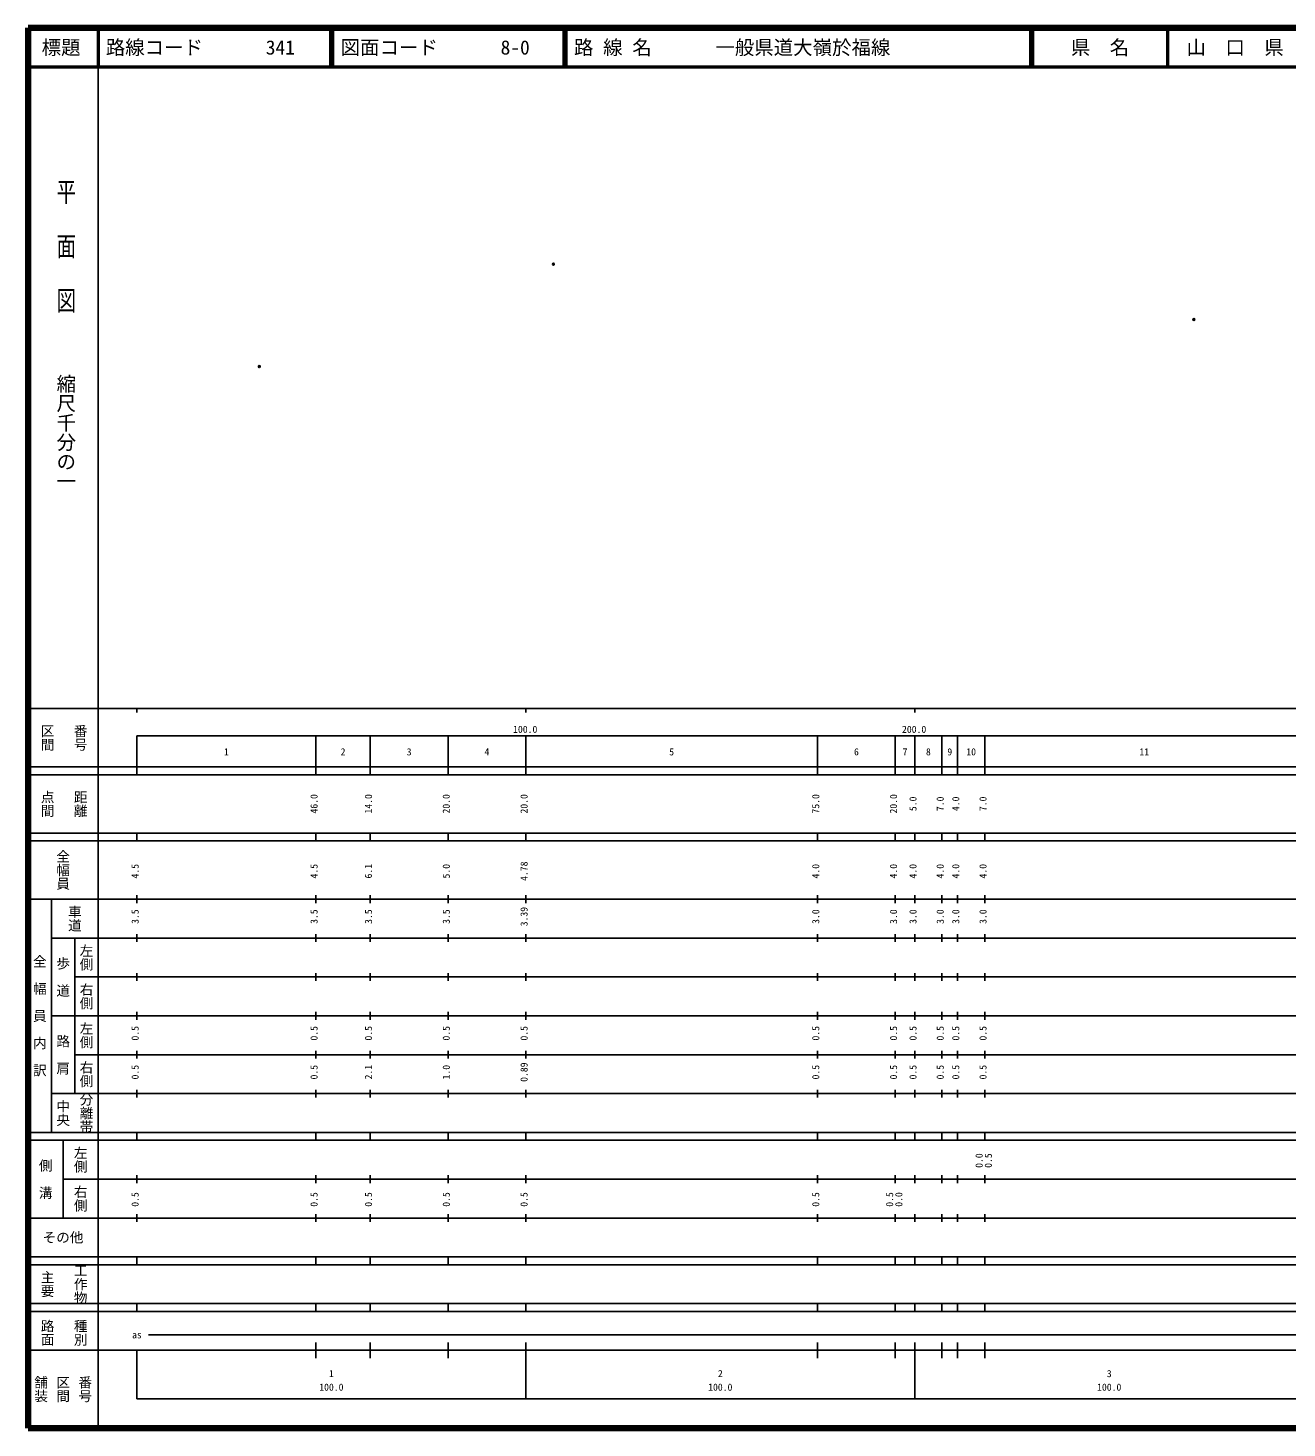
# Model space of a CAD drawing. Units: millimetres on the paper. Extents: x 40 to 680, y 20 to 380.
# Drawn here: x 40 to 363.7, y 20 to 380 of the extents above; entities that cross this region are included whole.
import ezdxf
from ezdxf.enums import TextEntityAlignment as Align

# ---------------------------------------------------------------- set-up
doc = ezdxf.new("R2010")
doc.units = ezdxf.units.MM
doc.header["$PDMODE"] = 32
doc.header["$PDSIZE"] = 0.5
doc.layers.add('M-OTRS', color=6, linetype='Continuous')
doc.layers.add('M-TTL-TXT', color=7, linetype='Continuous')
for name, color, linetype, lineweight in [('M-TTL', 2, 'Continuous', 140), ('M-TTL-BAND', 7, 'Continuous', 25), ('M-TTL-LINE', 7, 'Continuous', 50)]:
    doc.layers.add(name, color=color, linetype=linetype, lineweight=lineweight)
doc.styles.add('@ＭＳ ゴシック', font='')
doc.styles.add('ＭＳ ゴシック', font='')
doc.styles.get('@ＭＳ ゴシック').set_extended_font_data('@MS Gothic')
doc.styles.get('ＭＳ ゴシック').set_extended_font_data('MS Gothic')

msp = doc.modelspace()

# ---------------------------------------------------------------- linework, layer by layer
at = {"layer": 'M-OTRS'}
for p in [(175.078, 319.262), (339.792, 305.036), (99.477, 292.947)]:
    msp.add_point(p, dxfattribs=at)
at = {"layer": 'M-TTL'}
for p, q in [((40, 380), (40, 20)), ((680, 380), (40, 380)), ((40, 20), (680, 20))]:
    msp.add_line(p, q, dxfattribs=at)
at = {"layer": 'M-TTL-BAND'}
for p, q in [((58, 370), (58, 20)), ((40, 205), (579, 205)), ((68, 205), (68, 204)), ((168, 205), (168, 204)), ((268, 205), (268, 204)), ((68, 198), (579, 198)), ((68, 198), (68, 188)), ((114, 188), (114, 198)), ((128, 188), (128, 198)), ((148, 188), (148, 198)), ((168, 188), (168, 198)), ((243, 188), (243, 198)), ((263, 188), (263, 198)), ((268, 188), (268, 198)), ((275, 188), (275, 198)), ((279, 188), (279, 198)), ((286, 188), (286, 198)), ((40, 190), (579, 190)), ((40, 188), (579, 188)), ((40, 173), (579, 173)), ((68, 171), (68, 173)), ((114, 171), (114, 173)), ((128, 171), (128, 173)), ((148, 171), (148, 173)), ((168, 171), (168, 173)), ((243, 171), (243, 173)), ((263, 171), (263, 173)), ((268, 171), (268, 173)), ((275, 171), (275, 173)), ((279, 171), (279, 173)), ((286, 171), (286, 173)), ((40, 171), (579, 171)), ((40, 156), (579, 156)), ((46, 96), (46, 156)), ((68, 155), (68, 157)), ((114, 155), (114, 157)), ((128, 155), (128, 157)), ((148, 155), (148, 157)), ((168, 155), (168, 157)), ((243, 155), (243, 157)), ((263, 155), (263, 157)), ((268, 155), (268, 157)), ((275, 155), (275, 157)), ((279, 155), (279, 157)), ((286, 155), (286, 157)), ((46, 146), (579, 146)), ((52, 146), (52, 106)), ((68, 145), (68, 147)), ((114, 145), (114, 147)), ((128, 145), (128, 147)), ((148, 145), (148, 147)), ((168, 145), (168, 147)), ((243, 145), (243, 147)), ((263, 145), (263, 147)), ((268, 145), (268, 147)), ((275, 145), (275, 147)), ((279, 145), (279, 147)), ((286, 145), (286, 147)), ((68, 135), (68, 137)), ((114, 135), (114, 137)), ((128, 135), (128, 137)), ((148, 135), (148, 137)), ((168, 135), (168, 137)), ((243, 135), (243, 137)), ((263, 135), (263, 137)), ((268, 135), (268, 137)), ((275, 135), (275, 137)), ((279, 135), (279, 137)), ((286, 135), (286, 137)), ((52, 136), (579, 136)), ((46, 126), (579, 126)), ((68, 125), (68, 127)), ((114, 125), (114, 127)), ((128, 125), (128, 127)), ((148, 125), (148, 127)), ((168, 125), (168, 127)), ((243, 125), (243, 127)), ((263, 125), (263, 127)), ((268, 125), (268, 127)), ((275, 125), (275, 127)), ((279, 125), (279, 127)), ((286, 125), (286, 127)), ((52, 116), (579, 116)), ((68, 115), (68, 117)), ((114, 115), (114, 117)), ((128, 115), (128, 117)), ((148, 115), (148, 117)), ((168, 115), (168, 117)), ((243, 115), (243, 117)), ((263, 115), (263, 117)), ((268, 115), (268, 117)), ((275, 115), (275, 117)), ((279, 115), (279, 117)), ((286, 115), (286, 117)), ((46, 106), (579, 106)), ((68, 105), (68, 107)), ((114, 105), (114, 107)), ((128, 105), (128, 107)), ((148, 105), (148, 107)), ((168, 105), (168, 107)), ((243, 105), (243, 107)), ((263, 105), (263, 107)), ((268, 105), (268, 107)), ((275, 105), (275, 107)), ((279, 105), (279, 107)), ((286, 105), (286, 107)), ((40, 96), (579, 96)), ((40, 94), (579, 94)), ((49, 94), (49, 74)), ((68, 94), (68, 96)), ((114, 94), (114, 96)), ((128, 94), (128, 96)), ((148, 94), (148, 96)), ((168, 94), (168, 96)), ((243, 94), (243, 96)), ((263, 94), (263, 96)), ((268, 94), (268, 96)), ((275, 94), (275, 96)), ((279, 94), (279, 96)), ((286, 94), (286, 96)), ((49, 84), (579, 84)), ((68, 83), (68, 85)), ((114, 83), (114, 85)), ((128, 83), (128, 85)), ((148, 83), (148, 85)), ((168, 83), (168, 85)), ((243, 83), (243, 85)), ((263, 83), (263, 85)), ((268, 83), (268, 85)), ((275, 83), (275, 85)), ((279, 83), (279, 85)), ((286, 83), (286, 85)), ((40, 74), (579, 74)), ((68, 73), (68, 75)), ((114, 73), (114, 75)), ((128, 73), (128, 75)), ((148, 73), (148, 75)), ((168, 73), (168, 75)), ((243, 73), (243, 75)), ((263, 73), (263, 75)), ((268, 73), (268, 75)), ((275, 73), (275, 75)), ((279, 73), (279, 75)), ((286, 73), (286, 75)), ((40, 64), (579, 64)), ((40, 62), (579, 62)), ((68, 62), (68, 64)), ((114, 62), (114, 64)), ((128, 62), (128, 64)), ((148, 62), (148, 64)), ((168, 62), (168, 64)), ((243, 62), (243, 64)), ((263, 62), (263, 64)), ((268, 62), (268, 64)), ((275, 62), (275, 64)), ((279, 62), (279, 64)), ((286, 62), (286, 64)), ((40, 52), (579, 52)), ((68, 50), (68, 52)), ((114, 50), (114, 52)), ((128, 50), (128, 52)), ((148, 50), (148, 52)), ((168, 50), (168, 52)), ((243, 50), (243, 52)), ((263, 50), (263, 52)), ((268, 50), (268, 52)), ((275, 50), (275, 52)), ((279, 50), (279, 52)), ((286, 50), (286, 52)), ((40, 50), (579, 50)), ((71, 44), (565, 44)), ((40, 40), (579, 40)), ((68, 40), (68, 27.5)), ((114, 38), (114, 42)), ((128, 38), (128, 42)), ((148, 38), (148, 42)), ((168, 27.5), (168, 42)), ((243, 38), (243, 42)), ((263, 38), (263, 42)), ((268, 27.5), (268, 42)), ((275, 38), (275, 42)), ((279, 38), (279, 42)), ((286, 38), (286, 42)), ((68, 27.5), (579, 27.5))]:
    msp.add_line(p, q, dxfattribs=at)
at = {"layer": 'M-TTL-LINE'}
for p, q in [((58, 380), (58, 370)), ((117.75, 380), (117.75, 370)), ((118.25, 380), (118.25, 370)), ((177.75, 380), (177.75, 370)), ((178.25, 380), (178.25, 370)), ((297.75, 380), (297.75, 370)), ((298.25, 380), (298.25, 370)), ((333, 380), (333, 370)), ((40, 370), (680, 370))]:
    msp.add_line(p, q, dxfattribs=at)

# ---------------------------------------------------------------- texts
at = {"layer": 'M-TTL-BAND', "style": '@ＭＳ ゴシック', "width": 1.4}
msp.add_text('平  面  図', height=3.666, rotation=270, dxfattribs=at).set_placement((49.777, 306.475), align=Align.MIDDLE_RIGHT)
at = {"layer": 'M-TTL-BAND', "style": '@ＭＳ ゴシック'}
msp.add_text('縮尺千分の一', height=3.666, rotation=270, dxfattribs=at).set_placement((49.777, 261.03), align=Align.MIDDLE_RIGHT)
for s, p in [('区間', (45, 197.5)), ('番号', (53.5, 197.5)), ('点間', (45, 180.5)), ('距離', (53.5, 180.5)), ('全幅員', (49, 163.5)), ('車道', (52, 151)), ('左側', (55, 141)), ('全\u3000幅\u3000員\u3000内\u3000訳', (43, 126)), ('歩\u3000道', (49, 136)), ('右側', (55, 131)), ('左側', (55, 121)), ('路\u3000肩', (49, 116)), ('右側', (55, 111)), ('分離帯', (55, 101)), ('中央', (49, 101)), ('左側', (53.5, 89)), ('側\u3000溝', (44.5, 84)), ('右側', (53.5, 79)), ('工作物', (53.5, 57)), ('主要', (45, 57)), ('路面', (45, 44.5)), ('種別', (53.5, 44.5)), ('舗装', (43.333, 30)), ('区間', (49, 30)), ('番号', (54.667, 30))]:
    msp.add_text(s, height=2.566, rotation=270, dxfattribs=at).set_placement(p, align=Align.MIDDLE_CENTER)
at = {"layer": 'M-TTL-BAND', "style": 'ＭＳ ゴシック'}
for s, p in [('100.0', (167.844, 198.195)), ('200.0', (267.844, 198.195)), ('1', (91, 192.405)), ('2', (121, 192.405)), ('3', (138, 192.405)), ('4', (158, 192.405)), ('5', (205.5, 192.405)), ('6', (253, 192.405)), ('7', (265.5, 192.405)), ('8', (271.5, 192.405)), ('9', (277, 192.405)), ('10', (282.5, 192.405)), ('11', (327, 192.405)), ('as', (68, 42.5)), ('1', (118, 32.523)), ('2', (218, 32.523)), ('3', (318, 32.523)), ('100.0', (118, 29.033)), ('100.0', (218, 29.033)), ('100.0', (318, 29.033))]:
    msp.add_text(s, height=1.833, dxfattribs=at).set_placement(p, align=Align.BOTTOM_CENTER)
for s, p in [('46.0', (115, 180.5)), ('14.0', (129, 180.5)), ('20.0', (149, 180.5)), ('20.0', (169, 180.5)), ('75.0', (244, 180.5)), ('20.0', (264, 180.5)), ('5.0', (269, 180.5)), ('7.0', (276, 180.5)), ('4.0', (280, 180.5)), ('7.0', (287, 180.5)), ('4.5', (69, 163.174)), ('4.5', (115, 163.174)), ('6.1', (129, 163.174)), ('5.0', (149, 163.174)), ('4.78', (169, 163.174)), ('4.0', (244, 163.174)), ('4.0', (264, 163.174)), ('4.0', (269, 163.174)), ('4.0', (276, 163.174)), ('4.0', (280, 163.174)), ('4.0', (287, 163.174)), ('3.5', (69, 151.5)), ('3.5', (115, 151.5)), ('3.5', (129, 151.5)), ('3.5', (149, 151.5)), ('3.39', (169, 151.5)), ('3.0', (244, 151.5)), ('3.0', (264, 151.5)), ('3.0', (269, 151.5)), ('3.0', (276, 151.5)), ('3.0', (280, 151.5)), ('3.0', (287, 151.5)), ('0.5', (69, 121.5)), ('0.5', (115, 121.5)), ('0.5', (129, 121.5)), ('0.5', (149, 121.5)), ('0.5', (169, 121.5)), ('0.5', (244, 121.5)), ('0.5', (264, 121.5)), ('0.5', (269, 121.5)), ('0.5', (276, 121.5)), ('0.5', (280, 121.5)), ('0.5', (287, 121.5)), ('0.5', (69, 111.5)), ('0.5', (115, 111.5)), ('2.1', (129, 111.5)), ('1.0', (149, 111.5)), ('0.89', (169, 111.5)), ('0.5', (244, 111.5)), ('0.5', (264, 111.5)), ('0.5', (269, 111.5)), ('0.5', (276, 111.5)), ('0.5', (280, 111.5)), ('0.5', (287, 111.5)), ('0.0', (286, 88.764)), ('0.5', (288.37, 88.764)), ('0.5', (69, 78.764)), ('0.5', (115, 78.764)), ('0.5', (129, 78.764)), ('0.5', (149, 78.764)), ('0.5', (169, 78.764)), ('0.5', (244, 78.764)), ('0.5', (263, 78.764)), ('0.0', (265.37, 78.764))]:
    msp.add_text(s, height=1.833, rotation=90, dxfattribs=at).set_placement(p, align=Align.BOTTOM_CENTER)
msp.add_text('その他', height=2.566, dxfattribs=at).set_placement((49, 69), align=Align.MIDDLE_CENTER)
at = {"layer": 'M-TTL-TXT', "style": 'ＭＳ ゴシック'}
for s, p in [('標題', (48.5, 375)), ('県\u3000名', (315.625, 375)), ('山\u3000口\u3000県', (350.375, 375))]:
    msp.add_text(s, height=3.666, dxfattribs=at).set_placement(p, align=Align.MIDDLE_CENTER)
for s, p in [('路線コード', (60, 375)), ('341', (101.142, 375)), ('図面コード', (120.38, 375)), ('8-0', (161.521, 375)), ('路 線 名', (180.38, 375)), ('一般県道大嶺於福線', (216.734, 375))]:
    msp.add_text(s, height=3.666, dxfattribs=at).set_placement(p, align=Align.MIDDLE_LEFT)

doc.saveas('drawing.dxf')
